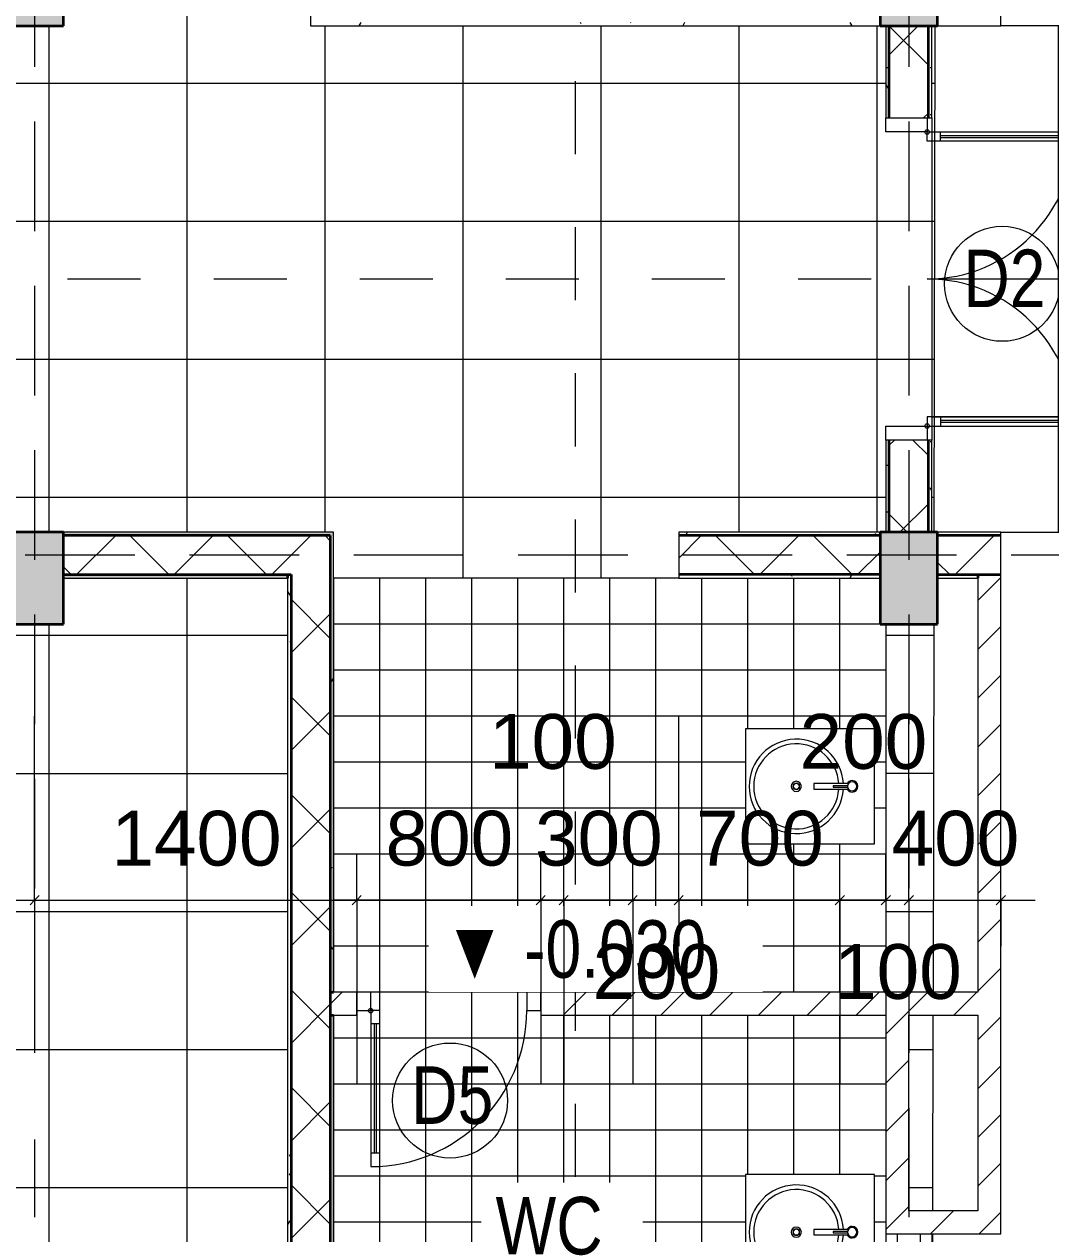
# Model space of a CAD drawing. Header units: millimetres. Extents: x -10792 to 44600, y -5903 to 19992.
# Drawn here: x 33305 to 37767, y 2450 to 7708 of the extents above; entities that cross this region are included whole.
import ezdxf

# ---------------------------------------------------------------- set-up
doc = ezdxf.new("R2010")
doc.units = ezdxf.units.MM
for name, pattern in [('Abgebrochen', [714.375, 476.25, -238.125]), ('Aligning Line', [635, 317.5, -317.5]), ('Hidden', [714.375, 476.25, -238.125])]:
    doc.linetypes.add(name, pattern=pattern)
for name, color, linetype, lineweight in [('A-ANNO-DIMS', 211, 'Continuous', 9), ('A-ANNO-DIMS-100', 211, 'Continuous', 9), ('A-DOOR', 31, 'Continuous', 18), ('A-DOOR-IDEN', 31, 'Continuous', 9), ('A-FLOR', 192, 'Continuous', 9), ('A-FLOR-PATT', 8, 'Continuous', 9), ('A-GLAZ', 151, 'Continuous', 18), ('A-WALL', 113, 'Continuous', 25), ('A-WALL-PATT', 111, 'Continuous', 18), ('G-ANNO-SYMB', 111, 'Abgebrochen', 9), ('G-ANNO-TEXT', 231, 'Continuous', 9), ('P-SANR-FIXT', 6, 'Continuous', 9), ('S-COLS', 52, 'Continuous', 25), ('S-GRID', 1, 'Continuous', 9)]:
    doc.layers.add(name, color=color, linetype=linetype, lineweight=lineweight)
doc.styles.add('Arial', font='arial.ttf', dxfattribs={"width": 0.8, "height": 250})
doc.styles.add('Arial_4', font='arial.ttf', dxfattribs={"width": 0.8, "height": 250})
doc.styles.add('Arial_5', font='arial.ttf', dxfattribs={"height": 238.125})
doc.dimstyles.new('SecretInternalLinAngDimStyle5p4736185', dxfattribs={"dimscale": 304.8, "dimtxt": 242.94927, "dimasz": 0.130208, "dimexe": 0.656168, "dimexo": 0.0625, "dimgap": 0.260417, "dimtad": 1, "dimdec": 0, "dimrnd": 100, "dimzin": 0, "dimdsep": 46, "dimtxsty": 'Arial_5', "dimblk1": 'OBLIQUE', "dimblk2": 'OBLIQUE', "dimsah": 1, "dimcen": 0.09, "dimdle": 0.492126, "dimazin": 0, "dimtfac": 1, "dimtdec": 4, "dimtix": 1, "dimtmove": 0, "dimatfit": 3, "dimfxl": 2.624672, "dimfxlon": 1, "dimtvp": 1, "dimtolj": 1, "dimtzin": 0, "dimarcsym": 2})
doc.dimstyles.new('SecretInternalLinAngDimStyle5p4736185_1', dxfattribs={"dimscale": 304.8, "dimtxt": 242.94927, "dimasz": 0.130208, "dimexe": 0.656168, "dimexo": 0.0625, "dimgap": 0.260417, "dimtad": 1, "dimdec": 0, "dimrnd": 100, "dimzin": 0, "dimdsep": 46, "dimtxsty": 'Arial_5', "dimblk1": 'OBLIQUE', "dimblk2": 'OBLIQUE', "dimsah": 1, "dimcen": 0.09, "dimdle": 0.492126, "dimazin": 0, "dimtfac": 1, "dimtdec": 4, "dimtix": 1, "dimtmove": 2, "dimatfit": 3, "dimfxl": 2.624672, "dimfxlon": 1, "dimtvp": 1, "dimtolj": 1, "dimtzin": 0, "dimarcsym": 2})
pattern_1 = [(0, (27793.29, 0), (406.4, 101.6), [33.528, -271.272, 33.528, -271.272, -1625.6]), (0, (27793.29, 0), (406.4, 101.6), [-609.6, 33.528, -576.072, 33.528, -271.272, -711.2]), (0, (27793.29, 0), (406.4, 101.6), [-1524, 33.528, -169.672, 33.528, -474.472]), (120, (27945.69, 50.8), (-291.18818, 301.15272), [33.528, -271.272, 33.528, -271.272, -1625.6]), (120, (27945.69, 50.8), (-291.18818, 301.15272), [-609.6, 33.528, -576.072, 33.528, -271.272, -711.2]), (120, (27945.69, 50.8), (-291.18818, 301.15272), [-1524, 33.528, -169.672, 33.528, -474.472]), (240, (27996.49, 254), (-115.21182, -402.75272), [33.528, -271.272, 33.528, -271.272, -1625.6]), (240, (27996.49, 254), (-115.21182, -402.75272), [-609.6, 33.528, -576.072, 33.528, -271.272, -711.2]), (240, (27996.49, 254), (-115.21182, -402.75272), [-1524, 33.528, -169.672, 33.528, -474.472])]
pattern_2 = [(45, (27793.3, 0), (-212.132, 212.132), []), (135, (27793.3, 0), (-212.132, -212.132), [])]
pattern_3 = [(45, (27793.29, 0), (-106.066, 106.066), [])]

# ---------------------------------------------------------------- blocks, each defined once
blk = doc.blocks.new('M_Concrete-Rectangular-Column - COT250X400-2391830-01_MẶT BẰNG TẦNG 1')
at = {"layer": 'S-COLS', "lineweight": 35}
blk.add_hatch(color=256, dxfattribs=at).paths.add_polyline_path([(125, -200), (125, 200), (-125, 200), (-125, -200)])
for p, q in [((125, 200), (-125, 200)), ((-125, 200), (-125, -200)), ((125, -200), (125, 200)), ((-125, -200), (125, -200))]:
    blk.add_line(p, q, dxfattribs=at)
blk = doc.blocks.new('CỬA 1 CÁNH EROWINDOW_có ô chết_ - D5_800x2200-2361511-01_MẶT BẰNG TẦNG 1')
at = {"layer": 'A-DOOR'}
for p, q in [((-339, 50), (-400, 50)), ((-400, 50), (-400, -30)), ((-339, -30), (-339, 50)), ((400, 50), (339, 50)), ((339, 50), (339, -30)), ((400, -30), (400, 50)), ((-400, -30), (-339, -30)), ((-299, -30), (-339, -30)), ((-339, -30), (-339, -708)), ((-299, -708), (-299, -30)), ((339, -30), (400, -30)), ((-299, -88), (-339, -88)), ((-324, -88), (-324, -650)), ((-314, -650), (-314, -88)), ((-299, -650), (-339, -650)), ((-299, -708), (-299, -650)), ((-339, -708), (-299, -708))]:
    blk.add_line(p, q, dxfattribs=at)
blk.add_circle((-339, -30), 10, dxfattribs=at)
blk.add_arc((-339, -30), 678, 270, 360, dxfattribs=at)
blk = doc.blocks.new('Window_K2_Stack - Window_K2_Stack-2377845-01_MẶT BẰNG TẦNG 1')
at = {"layer": 'A-GLAZ'}
for p, q in [((-450, -100), (-450, 100)), ((-450, 100), (450, 100)), ((450, -100), (450, 100)), ((-450, 50), (450, 50)), ((-328.75, -50), (-328.75, 50)), ((-328.75, 5), (328.75, 5)), ((328.75, -50), (328.75, 50)), ((-450, -50), (450, -50)), ((-328.75, -5), (328.75, -5)), ((-450, -100), (450, -100))]:
    blk.add_line(p, q, dxfattribs=at)
blk = doc.blocks.new('chau rua tay2 - chau rua tay2-V5-01_MẶT BẰNG TẦNG 1')
at = {"layer": 'P-SANR-FIXT'}
for p, q in [((274.8, 0), (-225.2, 0)), ((-225.2, 0), (-225.2, -560)), ((274.8, -560), (274.8, 0)), ((12.8, -112.3), (12.8, -263)), ((21.8, -116.1), (21.8, -179.3)), ((27.8, -179.3), (27.8, -116.1)), ((36.8, -263), (36.8, -112.3)), ((21.8, -179.3), (27.8, -179.3)), ((12.8, -263), (36.8, -263)), ((-225.2, -560), (274.8, -560))]:
    blk.add_line(p, q, dxfattribs=at)
blk.add_circle((24.8, -340), 13.7, dxfattribs=at)
for centre, radius, start, end in [((24.8, -97.3), 25, 360, 180), ((24.8, -97.3), 25, 180, 239.8364), ((24.8, -97.3), 20, 360, 180), ((24.8, -97.3), 20, 180, 360), ((24.8, -97.3), 25, 300.1636, 360), ((24.8, -340), 205, 93.5137, 86.7305), ((24.8, -340), 185, 93.8341, 86.2159), ((24.8, -340), 22, 360, 180), ((24.8, -340), 22, 180, 360), ((24.8, -340), 13.7, 0, 180), ((24.8, -340), 13.7, 180, 0)]:
    blk.add_arc(centre, radius, start, end, dxfattribs=at)
blk = doc.blocks.new('CỬA 2 CÁNH EROWINDOW_có ô chết_ - D2_1400x2200-2361183-01_MẶT BẰNG TẦNG 1')
at = {"layer": 'A-DOOR'}
for p, q in [((-639, 719), (-599, 719)), ((-639, 80), (-639, 719)), ((-599, 719), (-599, 661)), ((-599, 719), (-599, 80)), ((599, 719), (599, 661)), ((639, 719), (599, 719)), ((599, 719), (599, 80)), ((639, 80), (639, 719)), ((-599, 661), (-639, 661)), ((-624, 138), (-624, 661)), ((-614, 661), (-614, 138)), ((599, 661), (639, 661)), ((614, 138), (614, 661)), ((624, 661), (624, 138)), ((-599, 138), (-639, 138)), ((599, 138), (639, 138)), ((-700, -100), (-700, 80)), ((-700, 80), (-639, 80)), ((-639, 80), (-639, -100)), ((-599, 80), (-639, 80)), ((599, 80), (639, 80)), ((639, -100), (639, 80)), ((639, 80), (700, 80)), ((700, 80), (700, -100)), ((-639, -100), (-700, -100)), ((700, -100), (639, -100))]:
    blk.add_line(p, q, dxfattribs=at)
for centre in [(-639, 80), (639, 80)]:
    blk.add_circle(centre, 10, dxfattribs=at)
for centre, start, end in [((-639, 80), 0, 90), ((639, 80), 90, 180)]:
    blk.add_arc(centre, 639, start, end, dxfattribs=at)
blk = doc.blocks.new('KÝ HIEU CUA ĐI - KÝ HIEU CUA ĐI-1233-01_MẶT BẰNG TẦNG 1')
at = {"layer": 'A-DOOR-IDEN'}
blk.add_circle((0.059, -0.208), 2.5, dxfattribs=at)
blk = doc.blocks.new('DIMBLOCK158-01_MẶT BẰNG TẦNG 1')
at = {"layer": 'A-ANNO-DIMS-100', "transparency": 16777216}
for p, q in [((31050, 3900), (31050, 4700)), ((33350, 3900), (33350, 4700)), ((31050, 3900), (31030.2, 3880.2)), ((31050, 3900), (31069.8, 3919.8)), ((31050, 3900), (33350, 3900)), ((31050, 3900), (31050, 3700)), ((33350, 3900), (33330.2, 3880.2)), ((33350, 3900), (33369.8, 3919.8)), ((33350, 3900), (33350, 3700))]:
    blk.add_line(p, q, dxfattribs=at)
at = {"layer": 'A-ANNO-DIMS-100', "color": 0, "transparency": 16777216, "insert": (31833.7, 4288.5), "char_height": 238.12, "width": 879.103, "attachment_point": 1, "line_spacing_factor": 0.941778, "style": 'Arial_5'}
blk.add_mtext('2300', dxfattribs=at)
blk = doc.blocks.new('_Oblique')
at = {"color": 0, "linetype": 'ByBlock', "lineweight": -2}
blk.add_line((-0.5, -0.5), (0.5, 0.5), dxfattribs=at)
blk = doc.blocks.new('DIMBLOCK159-01_MẶT BẰNG TẦNG 1')
at = {"layer": 'A-ANNO-DIMS-100', "transparency": 16777216}
for p, q in [((33350, 3900), (33350, 4700)), ((34750, 3900), (34750, 4100)), ((33350, 3900), (33330.2, 3880.2)), ((33350, 3900), (33369.8, 3919.8)), ((33350, 3900), (34750, 3900)), ((33350, 3900), (33350, 3700)), ((34750, 3900), (34730.2, 3880.2)), ((34750, 3900), (34769.8, 3919.8)), ((34750, 3900), (34750, 3100))]:
    blk.add_line(p, q, dxfattribs=at)
at = {"layer": 'A-ANNO-DIMS-100', "color": 0, "transparency": 16777216, "insert": (33683.7, 4288.5), "char_height": 238.12, "width": 879.103, "attachment_point": 1, "line_spacing_factor": 0.941778, "style": 'Arial_5'}
blk.add_mtext('1400', dxfattribs=at)
blk = doc.blocks.new('DIMBLOCK160-01_MẶT BẰNG TẦNG 1')
at = {"layer": 'A-ANNO-DIMS-100', "transparency": 16777216}
for p, q in [((34750, 3900), (34750, 4100)), ((35550, 3900), (35550, 4100)), ((34750, 3900), (34730.2, 3880.2)), ((34750, 3900), (34769.8, 3919.8)), ((34750, 3900), (35550, 3900)), ((34750, 3900), (34750, 3100)), ((35550, 3900), (35530.2, 3880.2)), ((35550, 3900), (35569.8, 3919.8)), ((35550, 3900), (35550, 3100))]:
    blk.add_line(p, q, dxfattribs=at)
at = {"layer": 'A-ANNO-DIMS-100', "color": 0, "transparency": 16777216, "insert": (34875.3, 4288.5), "char_height": 238.12, "width": 659.327, "attachment_point": 1, "line_spacing_factor": 0.941778, "style": 'Arial_5'}
blk.add_mtext('800', dxfattribs=at)
blk = doc.blocks.new('DIMBLOCK161-01_MẶT BẰNG TẦNG 1')
at = {"layer": 'A-ANNO-DIMS-100', "transparency": 16777216}
for p, q in [((35550, 3900), (35550, 4100)), ((35650, 3900), (35650, 4100)), ((35550, 3900), (35530.2, 3880.2)), ((35550, 3900), (35569.8, 3919.8)), ((35550, 3900), (35650, 3900)), ((35550, 3900), (35550, 3100)), ((35650, 3900), (35630.2, 3880.2)), ((35650, 3900), (35669.8, 3919.8)), ((35650, 3900), (35650, 3100))]:
    blk.add_line(p, q, dxfattribs=at)
at = {"layer": 'A-ANNO-DIMS-100', "color": 0, "transparency": 16777216, "insert": (35325.3, 4709.1), "char_height": 238.12, "width": 659.327, "attachment_point": 1, "line_spacing_factor": 0.941778, "style": 'Arial_5'}
blk.add_mtext('100', dxfattribs=at)
blk = doc.blocks.new('DIMBLOCK162-01_MẶT BẰNG TẦNG 1')
at = {"layer": 'A-ANNO-DIMS-100', "transparency": 16777216}
for p, q in [((35650, 3900), (35650, 4100)), ((35950, 3900), (35950, 4100)), ((35650, 3900), (35630.2, 3880.2)), ((35650, 3900), (35669.8, 3919.8)), ((35650, 3900), (35950, 3900)), ((35650, 3900), (35650, 3100)), ((35950, 3900), (35930.2, 3880.2)), ((35950, 3900), (35969.8, 3919.8)), ((35950, 3900), (35950, 3100))]:
    blk.add_line(p, q, dxfattribs=at)
at = {"layer": 'A-ANNO-DIMS-100', "color": 0, "transparency": 16777216, "insert": (35525.3, 4288.5), "char_height": 238.12, "width": 659.327, "attachment_point": 1, "line_spacing_factor": 0.941778, "style": 'Arial_5'}
blk.add_mtext('300', dxfattribs=at)
blk = doc.blocks.new('DIMBLOCK163-01_MẶT BẰNG TẦNG 1')
at = {"layer": 'A-ANNO-DIMS-100', "transparency": 16777216}
for p, q in [((36150, 3900), (36150, 4700)), ((35950, 3900), (35950, 4100)), ((35950, 3900), (35930.2, 3880.2)), ((35950, 3900), (35969.8, 3919.8)), ((35950, 3900), (36150, 3900)), ((35950, 3900), (35950, 3100)), ((36150, 3900), (36130.2, 3880.2)), ((36150, 3900), (36169.8, 3919.8)), ((36150, 3900), (36150, 3700))]:
    blk.add_line(p, q, dxfattribs=at)
at = {"layer": 'A-ANNO-DIMS-100', "color": 0, "transparency": 16777216, "insert": (35775.3, 3709.1), "char_height": 238.12, "width": 659.327, "attachment_point": 1, "line_spacing_factor": 0.941778, "style": 'Arial_5'}
blk.add_mtext('200', dxfattribs=at)
blk = doc.blocks.new('DIMBLOCK164-01_MẶT BẰNG TẦNG 1')
at = {"layer": 'A-ANNO-DIMS-100', "transparency": 16777216}
for p, q in [((36150, 3900), (36150, 4700)), ((36850, 3900), (36850, 4100)), ((36150, 3900), (36130.2, 3880.2)), ((36150, 3900), (36169.8, 3919.8)), ((36150, 3900), (36850, 3900)), ((36150, 3900), (36150, 3700)), ((36850, 3900), (36830.2, 3880.2)), ((36850, 3900), (36869.8, 3919.8)), ((36850, 3900), (36850, 3100))]:
    blk.add_line(p, q, dxfattribs=at)
at = {"layer": 'A-ANNO-DIMS-100', "color": 0, "transparency": 16777216, "insert": (36225.3, 4288.5), "char_height": 238.12, "width": 659.327, "attachment_point": 1, "line_spacing_factor": 0.941778, "style": 'Arial_5'}
blk.add_mtext('700', dxfattribs=at)
blk = doc.blocks.new('DIMBLOCK165-01_MẶT BẰNG TẦNG 1')
at = {"layer": 'A-ANNO-DIMS-100', "transparency": 16777216}
for p, q in [((36850, 3900), (36850, 4100)), ((37050, 3900), (37050, 4100)), ((36850, 3900), (36830.2, 3880.2)), ((36850, 3900), (36869.8, 3919.8)), ((36850, 3900), (37050, 3900)), ((36850, 3900), (36850, 3100)), ((37050, 3900), (37030.2, 3880.2)), ((37050, 3900), (37069.8, 3919.8)), ((37050, 3900), (37050, 3100))]:
    blk.add_line(p, q, dxfattribs=at)
at = {"layer": 'A-ANNO-DIMS-100', "color": 0, "transparency": 16777216, "insert": (36675.3, 4709.1), "char_height": 238.12, "width": 659.327, "attachment_point": 1, "line_spacing_factor": 0.941778, "style": 'Arial_5'}
blk.add_mtext('200', dxfattribs=at)
blk = doc.blocks.new('DIMBLOCK166-01_MẶT BẰNG TẦNG 1')
at = {"layer": 'A-ANNO-DIMS-100', "transparency": 16777216}
for p, q in [((37150, 3900), (37150, 4700)), ((37050, 3900), (37050, 4100)), ((37050, 3900), (37030.2, 3880.2)), ((37050, 3900), (37069.8, 3919.8)), ((37050, 3900), (37150, 3900)), ((37050, 3900), (37050, 3100)), ((37150, 3900), (37130.2, 3880.2)), ((37150, 3900), (37169.8, 3919.8)), ((37150, 3900), (37150, 3700))]:
    blk.add_line(p, q, dxfattribs=at)
at = {"layer": 'A-ANNO-DIMS-100', "color": 0, "transparency": 16777216, "insert": (36825.3, 3709.1), "char_height": 238.12, "width": 659.327, "attachment_point": 1, "line_spacing_factor": 0.941778, "style": 'Arial_5'}
blk.add_mtext('100', dxfattribs=at)
blk = doc.blocks.new('DIMBLOCK167-01_MẶT BẰNG TẦNG 1')
at = {"layer": 'A-ANNO-DIMS-100', "transparency": 16777216}
for p, q in [((37150, 3900), (37150, 4700)), ((37550, 3900), (37550, 4700)), ((37150, 3900), (37130.2, 3880.2)), ((37150, 3900), (37169.8, 3919.8)), ((37150, 3900), (37700, 3900)), ((37150, 3900), (37150, 3700)), ((37550, 3900), (37530.2, 3880.2)), ((37550, 3900), (37569.8, 3919.8)), ((37550, 3900), (37550, 3700))]:
    blk.add_line(p, q, dxfattribs=at)
at = {"layer": 'A-ANNO-DIMS-100', "color": 0, "transparency": 16777216, "insert": (37075.3, 4288.5), "char_height": 238.12, "width": 659.327, "attachment_point": 1, "line_spacing_factor": 0.941778, "style": 'Arial_5'}
blk.add_mtext('400', dxfattribs=at)

msp = doc.modelspace()

# ---------------------------------------------------------------- hatches: boundary and pattern name
at = {"layer": 'A-FLOR-PATT'}
h = msp.add_hatch(dxfattribs=at)
h.set_pattern_fill('FP_8', color=256, style=0, pattern_type=2)
h.set_pattern_definition([(0.0043, (16612.5, 7449.6), (-0.045, 600), []), (90.004, (16612.5, 7449.6), (-600, -0.042), [])])
h.paths.add_polyline_path([(450, -100.9), (825, -100.8), (825, 49), (660, 49), (660, -100), (450, -100)])
h.paths.add_polyline_path([(925, -100.8), (1825, -100.8), (1825, 99), (2125, 99), (2125, -100.7), (3025, -100.7), (3025, 99), (3325, 99), (3325, -100.6), (4150, -100.6), (4150, 44), (4225, 44), (4225, 250), (4475, 250), (4475, 100), (7925, 100), (7925, 250), (7950, 250), (7950, 5100), (7925, 5100), (7925, 5300), (7350, 5300), (7350, 5500), (8750, 5500), (8750, 5300), (8175, 5300), (8175, 5100), (8150, 5100), (8150, 250), (8175, 250), (8175, 100), (11525, 100), (11525, 250), (11775, 250), (11775, 100), (15125, 100), (15125, 250), (15150, 250), (15150, 5100), (15125, 5100), (15125, 5300), (14550, 5300), (14550, 5500), (15550, 5500), (15550, 5300), (15375, 5300), (15375, 5100), (15350, 5100), (15350, 250), (15375, 250), (15375, 100), (22325, 100), (22325, 250), (22350, 250), (22350, 5100), (22325, 5100), (22325, 5300), (18975, 5300), (18975, 5100), (18725, 5100), (18725, 5300), (16550, 5300), (16550, 5500), (22650, 5500), (22650, 5300), (22575, 5300), (22575, 5100), (22550, 5100), (22550, 250), (22575, 250), (22575, 100), (25925, 100), (25925, 250), (26175, 250), (26175, 100), (29525, 100), (29525, 250), (29550, 250), (29550, 5100), (29525, 5100), (29525, 5300), (26175, 5300), (26175, 5100), (25925, 5100), (25925, 5300), (23650, 5300), (23650, 5500), (30050, 5500), (30050, 5300), (29775, 5300), (29775, 5100), (29750, 5100), (29750, 250), (29775, 250), (29775, 100), (32150, 100), (32150, 94), (33225, 94), (33225, 250), (33475, 250), (33475, 94), (33550, 94), (33550, -98.4), (34450, -98.3), (34450, 5300), (33475, 5300), (33475, 5100), (33225, 5100), (33225, 5300), (31050, 5300), (31050, 5500), (34650, 5500), (34650, 5300.9), (36150, 5300.9), (36150, 5500), (37050, 5500), (37050, 5900), (37250, 5900), (37250, 5500), (37260.4, 5500), (37264.5, 7700), (37250, 7700), (37250, 7300), (37050, 7300), (37050, 7700), (34550, 7700), (34550, 8500), (34650, 8500), (34650, 9300), (34550, 9300), (34550, 9400), (34350, 9400), (34350, 9500), (37267.9, 9500), (37269.7, 10470), (37250, 10470), (37250, 10570), (37269.9, 10570), (37271.9, 11650), (37050, 11650), (37050, 9501.7), (33450, 9501.7), (33450.5, 9500), (33550, 9500), (33550, 9400), (33450, 9400), (33450, 8100), (33475, 8100), (33475, 7700), (33150, 7700), (33150, 7675), (31950, 7675), (31950, 7700), (29412, 7700), (29412, 7900), (29525, 7900.9), (29525, 8100), (29550, 8100), (29550, 12950), (29525, 12950), (29525, 13100), (26850, 13100), (26850, 7900), (28412, 7900), (28412, 7700), (25337, 7700), (25337, 7900), (25925, 7900), (25925, 8100), (26175, 8100), (26175, 7900), (26650, 7900), (26650, 13100), (26175, 13100), (26175, 12950), (25925, 12950), (25925, 13100), (24150, 13100), (24150, 7900), (24337, 7900), (24337, 7700), (23862, 7700), (23862, 7900), (23950, 7900), (23950, 13100), (23825, 13100), (23825, 13090), (23800, 13085), (23000, 13085), (23000, 12000), (21500, 12000), (21500, 7900), (22325, 7900), (22325, 8100), (22575, 8100), (22575, 7900), (22862, 7900), (22862, 7700), (21250, 7700), (21250, 7900), (21400, 7900), (21400, 12000), (19900, 12000), (19900, 13100), (19863, 13100), (19863, 13090), (19838, 13085), (19038, 13085), (19013, 13090), (19013, 13100), (18975, 13100), (18975, 12950), (18950, 12950), (18950, 8100), (18975, 8100), (18975, 7900), (20250, 7900), (20250, 7700), (16487, 7700), (16487, 7900), (18725, 7900), (18725, 8100), (18750, 8100), (18750, 12950), (18725, 12950), (18725, 13100), (15375, 13100), (15375, 12950), (15350, 12950), (15350, 8100), (15375, 8100), (15375, 7900), (15487, 7900), (15487, 7700), (9387, 7700), (9387, 7900), (11525, 7900), (11525, 8100), (11775, 8100), (11775, 7900), (15125, 7900), (15125, 8100), (15150, 8100), (15150, 12950), (15125, 12950), (15125, 13100), (11775, 13100), (11775, 12950), (11525, 12950), (11525, 13100), (8175, 13100), (8175, 12950), (8150, 12950), (8150, 8100), (8175, 8100), (8175, 7900), (8387, 7900), (8387, 7700), (5750, 7700), (5750, 7675), (4550, 7675), (4550, 7700), (4225, 7700), (4225, 8100), (4250, 8100), (4250, 12950), (4225, 12950), (4225, 13299.2), (3325, 13299.6), (3325, 13101), (3025, 13101), (3025, 13299.8), (2125, 13300.1), (2125, 13101), (1825, 13101), (1825, 13300.3), (925, 13300.7), (925, 13101), (675, 13101), (675, 12850), (450, 12850), (450, 11950), (650, 11950), (650, 11650), (450, 11650), (450, 10750), (650, 10750), (650, 10302), (663, 10302), (663, 10300), (700, 10300), (700, 7550), (500, 7550), (500, 7700), (425, 7700), (425, 8100), (500, 8100), (500, 10300), (450, 10300), (450, 8800), (-4025.9, 8800), (-4050, 4400), (450, 4400), (450, 2900), (500, 2900), (500, 5100), (425, 5100), (425, 5500), (500, 5500), (500, 5650), (700, 5650), (700, 5500), (1750, 5500), (1749.2, 5300), (700, 5300), (700, 2800), (650, 2800), (650, 2450), (450, 2450), (450, 1550), (650, 1550), (650, 1250), (450, 1250), (450, 350), (675, 350), (675, 149), (925, 149), (925, -98)])
h.paths.add_polyline_path([(1925, -100.8), (2025, -100.7), (2025, -1), (1925, -1), (1925, -92.1)])
h.paths.add_polyline_path([(3125, -100.7), (3225, -100.7), (3225, -1), (3125, -1), (3125, -85)])
h.paths.add_polyline_path([(32250, -98.5), (33225, -98.4), (33225, -6), (32250, -6), (32250, -85)])
h.paths.add_polyline_path([(34550, -98.3), (34650, -98.3), (34650, -1), (34550, -1)])
h.paths.add_polyline_path([(34750, -98.3), (35650, -98.2), (35650, 99), (35950, 99), (35950, -98.2), (36850, -98.2), (36850, 100), (37040, 100), (37040, 101.7), (34650, 101.7), (34650, 99), (34750, 99), (34750, -1)])
h.paths.add_polyline_path([(35750, -98.2), (35850, -98.2), (35850, -1), (35750, -1)])
h.paths.add_polyline_path([(36950, -98.2), (37040, -98.1), (37040, 0), (36950, 0), (36950, -75.1)])
h.paths.add_polyline_path([(574, 150), (574, 250), (450, 250), (450, 150)])
h.paths.add_polyline_path([(37240.8, 150), (37250.5, 150), (37250.6, 250), (37050, 250), (37050, 150)])
h.paths.add_polyline_path([(37250.8, 350), (37252.5, 1250), (37050, 1250), (37050, 350), (37233.4, 350)])
h.paths.add_polyline_path([(37196.4, 1350), (37252.7, 1350), (37252.9, 1450), (37150, 1450), (37150, 1350)])
h.paths.add_polyline_path([(450, 1350), (550, 1350), (550, 1450), (450, 1450)])
h.paths.add_polyline_path([(37150, 1550), (37253.1, 1550), (37254.7, 2450), (37050, 2450), (37050, 1550)])
h.paths.add_polyline_path([(37254.9, 2550), (37256.5, 3400), (37150, 3400), (37150, 2550), (37151.9, 2550)])
h.paths.add_polyline_path([(500, 2550), (550, 2550), (550, 2800), (450, 2800), (450, 2550)])
h.paths.add_polyline_path([(37116.7, 3500), (37256.7, 3500), (37259.7, 5100), (37050, 5100), (37050, 3500)])
h.paths.add_polyline_path([(4225, 5100), (4225, 5300), (3150, 5300), (3150, 5500), (5950, 5500), (5950, 5300), (4475, 5300), (4475, 5100)])
h.paths.add_polyline_path([(11525, 5100), (11525, 5300), (10150, 5300), (10150, 5500), (13150, 5500), (13150, 5300), (11775, 5300), (11775, 5100)])
h.paths.add_polyline_path([(31950, 7900), (31950, 7925), (33150, 7925), (33150, 7900), (33225, 7900.9), (33225, 8100), (33250, 8100), (33250, 12950), (33225, 12950), (33225, 13300), (33250, 13300), (33250, 14800), (29750, 14800), (29750, 13300), (29775, 13300), (29775, 12950), (29750, 12950), (29750, 12489.3), (29781.1, 12496.6), (30299.2, 12738.2), (30346.5, 12932.7), (30478.5, 12649.5), (30525.8, 12843.9), (31075, 13100), (31075, 10187.2), (31096.3, 10183.8), (31110.8, 10177.6), (31122, 10170), (31132.7, 10159), (31142, 10144.4), (31146.9, 10130.6), (31149.3, 10112.5), (31147.3, 10095.1), (31140.7, 10079.2), (31130.3, 10063.2), (31119.6, 10053.6), (31105, 10044.2), (31085.7, 10039), (31074.6, 10037.7), (31052.9, 10041.2), (31038.4, 10047.4), (31027.2, 10055), (31016.5, 10066), (31007.2, 10080.6), (31002.3, 10094.4), (31001.3, 10100), (29823.7, 10100), (29821.3, 10089.4), (29815.2, 10075.1), (29805.5, 10062.3), (29794.5, 10052), (29777.5, 10043.1), (29765, 10039.3), (29750, 10037.7), (29750, 8100), (29775, 8100), (29775, 7900), (30344.5, 7900)])
h.paths.add_polyline_path([(7468.2, 7900), (7925, 7900), (7925, 8100), (7950, 8100), (7950, 12950), (7925, 12950), (7925, 13300), (7950, 13300), (7950, 14800), (4450, 14800), (4451, 13300), (4475, 13299.2), (4475, 12950), (4450, 12950), (4450, 12489.3), (4481.1, 12496.6), (4999.2, 12738.2), (5046.5, 12932.7), (5178.5, 12649.5), (5225.8, 12843.9), (5775, 13100), (5775, 10187.2), (5796.3, 10183.8), (5810.8, 10177.6), (5822, 10170), (5832.7, 10159), (5842, 10144.4), (5846.9, 10130.6), (5849.3, 10112.5), (5847.3, 10095.1), (5840.7, 10079.2), (5830.3, 10063.2), (5819.6, 10053.6), (5805, 10044.2), (5785.7, 10039), (5774.6, 10037.7), (5752.9, 10041.2), (5738.4, 10047.4), (5727.2, 10055), (5716.5, 10066), (5707.2, 10080.6), (5702.3, 10094.4), (5701.3, 10100), (4523.7, 10100), (4521.3, 10089.4), (4515.2, 10075.1), (4505.5, 10062.3), (4494.5, 10052), (4477.5, 10043.1), (4465, 10039.3), (4450, 10037.7), (4450, 8100), (4475, 8100), (4475, 7900), (4550, 7900), (4550, 7925), (5750, 7925), (5750, 7900)])
h.paths.add_polyline_path([(36063.6, 7900), (37025, 7900), (37025, 7902.6), (35000, 7902.6), (35000, 7900), (35587, 7900)])
h.paths.add_polyline_path([(34650, 7900), (34900, 7900), (34900, 8351.7), (34650, 8351.7)])
h.paths.add_polyline_path([(37058.2, 8100), (37265.3, 8100), (37267.7, 9400), (37050, 9400), (37050, 8100)])
h.paths.add_polyline_path([(450, 10400), (550, 10400), (550, 10650), (450, 10650)])
h.paths.add_polyline_path([(37150, 11750), (37272.1, 11750), (37272.3, 11850), (37150, 11850)])
h.paths.add_polyline_path([(550, 11750), (550, 11850), (450, 11850), (450, 11750)])
h.paths.add_polyline_path([(37272.5, 11950), (37274.2, 12850), (37050, 12850), (37050, 11950), (37260, 11950)])
h.paths.add_polyline_path([(37274.3, 12950), (37274.6, 13103), (37260, 13103), (37260, 13050), (37050, 13050), (37050, 12950), (37265.1, 12950)])
h.paths.add_polyline_path([(575, 12950), (575, 13050), (450, 13050), (450, 12950)])
h.paths.add_polyline_path([(33475, 13100.9), (35250, 13100.9), (35250, 13102.6), (35270, 13102.6), (35270, 13100.9), (37040, 13101.4), (37040, 13103), (33475, 13103)])
h.paths.add_polyline_path([(825, 13201), (825, 13300.7), (660, 13300), (660, 13201), (675, 13201)])
h.paths.add_polyline_path([(3125, 13201), (3225, 13201), (3225, 13299.7), (3125, 13299.7)])
h.paths.add_polyline_path([(1925, 13201), (2025, 13201), (2025, 13300.2), (1925, 13300.2)])
h.paths.add_polyline_path([(29391.3, 13300), (29550, 13300.9), (29550, 13300.9), (29350, 13300)])
h.paths.add_polyline_path([(8175, 13300), (8350, 13300), (8350, 13301.7), (8150, 13301.7), (8150, 13300), (8167, 13300)])
h.paths.add_polyline_path([(19898.5, 13300), (19898.6, 13300), (19898.2, 13300)])
h.paths.add_polyline_path([(19913, 13300), (22575, 13301.2), (19913, 13301.3)])
h.paths.add_polyline_path([(18977.5, 13300), (18977.8, 13300), (18977.4, 13300)])
h.paths.add_polyline_path([(9058, 13300), (18963, 13300), (18963, 13301.3), (8450, 13301.7), (8450, 13300)])
h.paths.add_polyline_path([(4250, 13300.1), (4250, 15000), (4250, 15000), (4250, 13300.1)])
h = msp.add_hatch(dxfattribs=at)
h.set_pattern_fill('FP_9', color=256, style=0, pattern_type=2)
h.set_pattern_definition([(90, (37800, 6600), (-600, 4e-14), []), (180, (37800, 6600), (-7e-14, -600), [])])
h.paths.add_polyline_path([(37969.9, 5500), (38350, 5500), (38350, 7700), (37250, 7700), (37250, 5500), (37550, 5500)])
h = msp.add_hatch(dxfattribs=at)
h.set_pattern_fill('FP_7', color=256, style=0, pattern_type=2)
h.set_pattern_definition([(270, (35850, 2701.3), (200, 1e-14), []), (0, (35850, 2701.3), (0, 200), [])])
h.paths.add_polyline_path([(34650, 101.7), (37040, 101.7), (37040, 150), (37050, 150), (37050, 250), (37025, 250), (37025, 350), (37050, 350), (37050, 3400), (35550, 3400), (35550, 3500), (37050, 3500), (37050, 5100), (37025, 5100), (37025, 5300), (34650, 5300), (34650, 3500), (34750, 3500), (34750, 3400), (34650, 3400), (34650, 500)])
h.paths.add_polyline_path([(37000.9, 2207.2), (36440.9, 2207.2), (36440.9, 2707.2), (37000.9, 2707.2), (37000.9, 2237.2)])
h.paths.add_polyline_path([(36540.1, 4144.7), (36440.9, 4144.7), (36440.9, 4644.7), (37000.9, 4644.7), (37000.9, 4144.7), (36778.4, 4144.7)])
at = {"layer": 'A-WALL-PATT', "lineweight": 9}
h = msp.add_hatch(dxfattribs=at)
h.set_pattern_fill('FP_1', color=256, style=0, pattern_type=2)
h.set_pattern_definition(pattern_1)
h.paths.add_polyline_path([(37450, 7700), (37550, 7700), (37550, 7715), (37275, 7715), (37275, 7700)])
h.paths.add_polyline_path([(34550, 7700), (37025, 7700.2), (37025, 7715), (34550, 7715)])
h = msp.add_hatch(dxfattribs=at)
h.set_pattern_fill('FP_1', color=256, style=0, pattern_type=2)
h.set_pattern_definition(pattern_1)
h.paths.add_polyline_path([(37050, 5500), (37065, 5500), (37065, 5900), (37050, 5900), (37050, 5750.2)])
h.paths.add_polyline_path([(37065, 7300), (37065, 7700), (37050, 7700), (37050, 7300)])
h = msp.add_hatch(dxfattribs=at)
h.set_pattern_fill('FP_2', color=256, style=0, pattern_type=2)
h.set_pattern_definition(pattern_2)
h.paths.add_polyline_path([(37235, 5500), (37235, 5900), (37065, 5900), (37065, 5500)])
h.paths.add_polyline_path([(37065, 7300), (37235, 7300), (37235, 7700), (37065, 7700), (37065, 7500.2)])
h = msp.add_hatch(dxfattribs=at)
h.set_pattern_fill('FP_1', color=256, style=0, pattern_type=2)
h.set_pattern_definition(pattern_1)
h.paths.add_polyline_path([(37235, 5500), (37250, 5500), (37250, 5900), (37235, 5900), (37235, 5750.2)])
h.paths.add_polyline_path([(37235, 7300), (37250, 7300), (37250, 7700), (37235, 7700), (37235, 7500.2)])
h = msp.add_hatch(dxfattribs=at)
h.set_pattern_fill('FP_1', color=256, style=0, pattern_type=2)
h.set_pattern_definition(pattern_1)
h.paths.add_polyline_path([(22575, 5485), (22650, 5485), (22650, 5500), (22575, 5500), (22575, 5485.2)])
h.paths.add_polyline_path([(34650, 5485), (34650, 5500), (33475, 5500), (33475, 5485), (34635, 5485)])
h.paths.add_polyline_path([(5950, 5485), (5950, 5500), (4475, 5500), (4475, 5485)])
h.paths.add_polyline_path([(15550, 5485), (15550, 5500), (15375, 5500), (15375, 5485)])
h.paths.add_polyline_path([(1750, 5485), (1749.2, 5500), (685, 5500), (685, 5485), (1749.2, 5485)])
h.paths.add_polyline_path([(30050, 5485), (30050, 5500), (29775, 5499.4), (29775, 5485)])
h.paths.add_polyline_path([(13150, 5485), (13150, 5500), (11775, 5500), (11775, 5485)])
h.paths.add_polyline_path([(8750, 5485), (8750, 5500), (8175, 5500), (8175, 5485)])
h.paths.add_polyline_path([(22325, 5485), (22325, 5500), (18975, 5500), (18975, 5485)])
h.paths.add_polyline_path([(29525, 5485), (29525, 5500), (26175, 5500), (26175, 5485)])
h.paths.add_polyline_path([(33225, 5485), (33225, 5500), (31050, 5500), (31050, 5485), (32250.8, 5485)])
h.paths.add_polyline_path([(15125, 5485), (15125, 5500), (14550, 5500), (14550, 5485)])
h.paths.add_polyline_path([(7925, 5485), (7925, 5500), (7350, 5500), (7350, 5485)])
h.paths.add_polyline_path([(11525, 5485), (11525, 5500), (10150, 5500), (10150, 5485)])
h.paths.add_polyline_path([(18725, 5485), (18725, 5500), (16550, 5500), (16550, 5485), (17000, 5485)])
h.paths.add_polyline_path([(4225, 5485), (4225, 5500), (3150, 5500), (3150, 5485)])
h.paths.add_polyline_path([(25925, 5485), (25925, 5500), (23650, 5500), (23650, 5485), (24625.4, 5485)])
h = msp.add_hatch(dxfattribs=at)
h.set_pattern_fill('FP_2', color=256, style=0, pattern_type=2)
h.set_pattern_definition(pattern_2)
h.paths.add_polyline_path([(700, 5315), (1750, 5315), (1749.2, 5485), (685, 5485), (685, 5315)])
h.paths.add_polyline_path([(34635, 5315), (34635, 5485), (33475, 5485), (33475, 5315), (34465, 5315)])
h.paths.add_polyline_path([(33225, 5315), (33225, 5485), (31050, 5485), (31050, 5315), (32250.8, 5315)])
h.paths.add_polyline_path([(8750, 5315), (8750, 5485), (8175, 5485), (8175, 5315)])
h.paths.add_polyline_path([(7350, 5315), (7925, 5315), (7925, 5485), (7350, 5485), (7350, 5400)])
h.paths.add_polyline_path([(4475, 5315), (5950, 5315), (5950, 5485), (4475, 5485), (4475, 5359.8)])
h.paths.add_polyline_path([(29775, 5315), (30050, 5315), (30050, 5485), (29775, 5485), (29775, 5325.8)])
h.paths.add_polyline_path([(16550, 5315), (18725, 5315), (18725, 5485), (16550, 5485), (16550, 5400)])
h.paths.add_polyline_path([(11775, 5315), (13150, 5315), (13150, 5485), (11775, 5485), (11775, 5354)])
h.paths.add_polyline_path([(10150, 5315), (11525, 5315), (11525, 5485), (10150, 5485), (10150, 5400)])
h.paths.add_polyline_path([(14550, 5315), (15125, 5315), (15125, 5485), (14550, 5485), (14550, 5400)])
h.paths.add_polyline_path([(15550, 5315), (15550, 5485), (15375, 5485), (15375, 5315)])
h.paths.add_polyline_path([(25925, 5315), (25925, 5485), (23650, 5485), (23650, 5315), (24625.4, 5315)])
h.paths.add_polyline_path([(29525, 5315), (29525, 5485), (26175, 5485), (26175, 5315)])
h.paths.add_polyline_path([(3150, 5315), (4225, 5315), (4225, 5485), (3150, 5485), (3150, 5400)])
h.paths.add_polyline_path([(18975, 5315), (22325, 5315.7), (22325, 5485), (18975, 5485), (18975, 5364.5)])
h.paths.add_polyline_path([(22650, 5315), (22650, 5485), (22575, 5485), (22575, 5315)])
h = msp.add_hatch(dxfattribs=at)
h.set_pattern_fill('FP_1', color=256, style=0, pattern_type=2)
h.set_pattern_definition(pattern_1)
h.paths.add_polyline_path([(34635, 99), (34650, 99), (34650, 3400), (34635, 3400), (34635, 500)])
h.paths.add_polyline_path([(34650, 3500), (34650, 5485), (34635, 5485), (34635, 3500)])
h = msp.add_hatch(dxfattribs=at)
h.set_pattern_fill('FP_1', color=256, style=0, pattern_type=2)
h.set_pattern_definition(pattern_1)
h.paths.add_polyline_path([(37025, 5485), (37025, 5500), (36150, 5500), (36150, 5485), (37016.7, 5485)])
h.paths.add_polyline_path([(37275, 5485), (37550, 5485), (37550, 5500), (37275, 5500), (37275, 5498.8)])
h = msp.add_hatch(dxfattribs=at)
h.set_pattern_fill('FP_2', color=256, style=0, pattern_type=2)
h.set_pattern_definition(pattern_2)
h.paths.add_polyline_path([(36150, 5315), (37025, 5315), (37025, 5485), (36150, 5485)])
h.paths.add_polyline_path([(37550, 5315), (37550, 5485), (37275, 5485), (37275, 5315), (37450, 5315)])
h = msp.add_hatch(dxfattribs=at)
h.set_pattern_fill('FP_1', color=256, style=0, pattern_type=2)
h.set_pattern_definition(pattern_1)
h.paths.add_polyline_path([(15375, 5300), (15550, 5300), (15550, 5315), (15375, 5315), (15375, 5301.9)])
h.paths.add_polyline_path([(5950, 5300), (5950, 5315), (4475, 5315), (4475, 5300)])
h.paths.add_polyline_path([(3150, 5300), (4225, 5300), (4225, 5315), (3150, 5315)])
h.paths.add_polyline_path([(1749.2, 5300), (1750, 5300), (1749.2, 5315), (700, 5315), (700, 5300)])
h.paths.add_polyline_path([(33225, 5300), (33225, 5315), (31050, 5315), (31050, 5300), (32250.8, 5300)])
h.paths.add_polyline_path([(34450, 5300), (34450, 5315), (33475, 5315), (33475, 5300)])
h.paths.add_polyline_path([(30050, 5300), (30050, 5315), (29775, 5315), (29775, 5300)])
h.paths.add_polyline_path([(7350, 5300), (7925, 5300.6), (7925, 5315), (7350, 5315)])
h.paths.add_polyline_path([(8175, 5300), (8750, 5300), (8750, 5315), (8175, 5315), (8175, 5300.6)])
h.paths.add_polyline_path([(16550, 5300), (18725, 5300), (18725, 5315), (16550, 5315)])
h.paths.add_polyline_path([(25925, 5300), (25925, 5315), (23650, 5315), (23650, 5300), (24625.4, 5300)])
h.paths.add_polyline_path([(11775, 5300), (13150, 5300), (13150, 5315), (11775, 5315), (11775, 5306.9)])
h.paths.add_polyline_path([(29525, 5300), (29525, 5315), (26175, 5315), (26175, 5300)])
h.paths.add_polyline_path([(10150, 5300), (11525, 5300), (11525, 5315), (10150, 5315)])
h.paths.add_polyline_path([(14550, 5300), (15125, 5300.6), (15125, 5315), (14550, 5315)])
h.paths.add_polyline_path([(22650, 5300), (22650, 5315), (22575, 5315), (22575, 5300)])
h.paths.add_polyline_path([(18975, 5300), (22325, 5300.1), (22325, 5315), (18975, 5315), (18975, 5308.7)])
h = msp.add_hatch(dxfattribs=at)
h.set_pattern_fill('FP_1', color=256, style=0, pattern_type=2)
h.set_pattern_definition(pattern_1)
h.paths.add_polyline_path([(34465, 99), (34465, 5315), (34450, 5315), (34450, 99)])
h = msp.add_hatch(dxfattribs=at)
h.set_pattern_fill('FP_2', color=256, style=0, pattern_type=2)
h.set_pattern_definition(pattern_2)
h.paths.add_polyline_path([(34635, -1), (34635, 5315), (34465, 5315), (34465, -1), (34550, -1)])
h = msp.add_hatch(dxfattribs=at)
h.set_pattern_fill('FP_1', color=256, style=0, pattern_type=2)
h.set_pattern_definition(pattern_1)
h.paths.add_polyline_path([(37025, 5300), (37025, 5315), (36150, 5315), (36150, 5300), (37016.7, 5300)])
h.paths.add_polyline_path([(37275, 5300), (37450, 5300), (37450, 5315), (37275, 5315)])
h = msp.add_hatch(dxfattribs=at)
h.set_pattern_fill('FP_3', color=256, style=0, pattern_type=2)
h.set_pattern_definition(pattern_3)
h.paths.add_polyline_path([(37550, 2450), (37550, 5315), (37450, 5315), (37450, 2450)])
h = msp.add_hatch(dxfattribs=at)
h.set_pattern_fill('FP_3', color=256, style=0, pattern_type=2)
h.set_pattern_definition(pattern_3)
h.paths.add_polyline_path([(37450, 3400), (37450, 3500), (35550, 3500), (35550, 3400), (37150, 3400)])
h.paths.add_polyline_path([(34750, 3400), (34750, 3500), (34635, 3500), (34635, 3400), (34650, 3400)])
h = msp.add_hatch(dxfattribs=at)
h.set_pattern_fill('FP_3', color=256, style=0, pattern_type=2)
h.set_pattern_definition(pattern_3)
h.paths.add_polyline_path([(37050, 2550), (37150, 2550), (37150, 3400), (37050, 3400)])
h = msp.add_hatch(dxfattribs=at)
h.set_pattern_fill('FP_3', color=256, style=0, pattern_type=2)
h.set_pattern_definition(pattern_3)
h.paths.add_polyline_path([(37050, 2450), (37450, 2450), (37450, 2550), (37050, 2550)])

# ---------------------------------------------------------------- linework, layer by layer
at = {"layer": 'A-FLOR'}
for p, q in [((37260.4, 5500), (37264.5, 7700)), ((39550, 7700), (37550, 7700)), ((37250, 7300), (37250, 5900)), ((37550, 5500), (39550, 5500)), ((34650, 5300.9), (36150, 5300.9)), ((37050, 5100), (37050, 3500)), ((37256.7, 3500), (37259.7, 5100)), ((37254.9, 2550), (37256.5, 3400)), ((37253.1, 1550), (37254.7, 2450))]:
    msp.add_line(p, q, dxfattribs=at)
at = {"layer": 'A-WALL', "lineweight": 18}
for p, q in [((37550, 7700), (37550, 10570)), ((34550, 8500), (34550, 7700)), ((34550, 7700), (37025, 7700)), ((37050, 7700), (37050, 7300)), ((37250, 7300), (37250, 7700)), ((37275, 7700), (37550, 7700)), ((37050, 7300), (37250, 7300)), ((37050, 5900), (37050, 5500)), ((37250, 5900), (37050, 5900)), ((37250, 5500), (37250, 5900)), ((34650, 5500), (33475, 5500)), ((34650, 3500), (34650, 5500)), ((37025, 5500), (36150, 5500)), ((36150, 5500), (36150, 5300)), ((37550, 5500), (37275, 5500)), ((37550, 2450), (37550, 5500)), ((33475, 5300), (34450, 5300)), ((34450, 5300), (34450, -301)), ((36150, 5300), (37025, 5300)), ((37275, 5300), (37450, 5300)), ((37450, 5300), (37450, 3500)), ((34750, 3500), (34650, 3500)), ((34750, 3400), (34750, 3500)), ((37450, 3500), (35550, 3500)), ((35550, 3500), (35550, 3400)), ((34650, 99), (34650, 3400)), ((34650, 3400), (34750, 3400)), ((35550, 3400), (37050, 3400)), ((37050, 3400), (37050, 2450)), ((37150, 3400), (37450, 3400)), ((37150, 2550), (37150, 3400)), ((37450, 3400), (37450, 2550)), ((37450, 2550), (37150, 2550)), ((37050, 2450), (37550, 2450))]:
    msp.add_line(p, q, dxfattribs=at)
at = {"layer": 'A-WALL', "lineweight": 35}
for p, q in [((37065, 7300), (37065, 7700)), ((37235, 7300), (37235, 7700)), ((37065, 5500), (37065, 5900)), ((37235, 5500), (37235, 5900)), ((34635, 5485), (33475, 5485)), ((34635, 5485), (34635, -1)), ((37025, 5485), (36150, 5485)), ((37550, 5485), (37275, 5485)), ((33475, 5315), (34465, 5315)), ((34450, 5315), (34450, 5300)), ((34465, 5315), (34465, -1)), ((37025, 5315), (36150, 5315)), ((37275, 5315), (37550, 5315)), ((37450, 5315), (37450, 5300)), ((34635, 3500), (34650, 3500)), ((34635, 3400), (34650, 3400))]:
    msp.add_line(p, q, dxfattribs=at)
at = {"layer": 'G-ANNO-SYMB', "linetype": 'Aligning Line'}
for p, q in [((35700, 16350.1), (35700, -4539.5)), ((-7146.6, 6600), (41465.8, 6600))]:
    msp.add_line(p, q, dxfattribs=at)
at = {"layer": 'S-GRID', "linetype": 'Hidden'}
for p, q in [((33350, 18000), (33350, -3000)), ((37150, 18000), (37150, -3000)), ((39500, 5400), (-3000, 5400))]:
    msp.add_line(p, q, dxfattribs=at)

# ---------------------------------------------------------------- block references
at = {"layer": 'A-DOOR', "rotation": 269.9999999999999}
msp.add_blockref('CỬA 2 CÁNH EROWINDOW_có ô chết_ - D2_1400x2200-2361183-01_MẶT BẰNG TẦNG 1', (37150, 6600), dxfattribs=at)
at = {"layer": 'A-DOOR'}
msp.add_blockref('CỬA 1 CÁNH EROWINDOW_có ô chết_ - D5_800x2200-2361511-01_MẶT BẰNG TẦNG 1', (35150, 3450), dxfattribs=at)
at = {"layer": 'A-DOOR-IDEN', "xscale": 99.99999999999991, "yscale": 99.99999999999991, "zscale": 99.99999999999991}
for p in [(37550, 6600), (35150, 3050)]:
    msp.add_blockref('KÝ HIEU CUA ĐI - KÝ HIEU CUA ĐI-1233-01_MẶT BẰNG TẦNG 1', p, dxfattribs=at)
at = {"layer": 'A-GLAZ', "rotation": 270}
msp.add_blockref('Window_K2_Stack - Window_K2_Stack-2377845-01_MẶT BẰNG TẦNG 1', (37150, 2000), dxfattribs=at)
at = {"layer": 'P-SANR-FIXT', "rotation": 270.0000011238745}
for p in [(37000.9, 4419.6), (37000.9, 2482.1)]:
    msp.add_blockref('chau rua tay2 - chau rua tay2-V5-01_MẶT BẰNG TẦNG 1', p, dxfattribs=at)
at = {"layer": 'S-COLS', "lineweight": 35}
for p in [(33350, 7900), (37150, 7900), (33350, 5300), (37150, 5300)]:
    msp.add_blockref('M_Concrete-Rectangular-Column - COT250X400-2391830-01_MẶT BẰNG TẦNG 1', p, dxfattribs=at)

# ---------------------------------------------------------------- texts
at = {"layer": 'A-DOOR-IDEN', "char_height": 250, "width": 429.704, "attachment_point": 1, "style": 'Arial'}
for s, insert in [('D2', (37386.9, 6727.9)), ('D5', (34986.9, 3177.9))]:
    msp.add_mtext(s, dxfattribs=dict(at, insert=insert))

# ---------------------------------------------------------------- dimensions: what is measured, and where the dimension line sits
at = {"layer": 'A-ANNO-DIMS'}
for base, p1, p2, override, picture, middle in [((33350, 3900), (31050, 4700), (33350, 4700), {"dimpost": '<>', "dimfxl": 2300}, 'DIMBLOCK158-01_MẶT BẰNG TẦNG 1', (32200, 4101)), ((37550, 3900), (37150, 4700), (37550, 4700), {"dimpost": '<>', "dimfxl": 400}, 'DIMBLOCK167-01_MẶT BẰNG TẦNG 1', (37350, 4101))]:
    dim = msp.add_linear_dim(base=base, p1=p1, p2=p2, dimstyle='SecretInternalLinAngDimStyle5p4736185', override=override, dxfattribs=at)
    dim.commit()
    dim.dimension.update_dxf_attribs({"geometry": picture, "text_midpoint": middle})
for base, p1, p2, override, picture, middle in [((37050, 3900), (36850, 3100), (37050, 3100), {"dimpost": '<>', "dimfxl": 200}, 'DIMBLOCK165-01_MẶT BẰNG TẦNG 1', (37004.9, 4550.4)), ((37150, 3900), (37050, 3100), (37150, 4700), {"dimpost": '<>', "dimfxl": 1603.121954}, 'DIMBLOCK166-01_MẶT BẰNG TẦNG 1', (37154.9, 3550.4))]:
    dim = msp.add_linear_dim(base=base, p1=p1, p2=p2, dimstyle='SecretInternalLinAngDimStyle5p4736185_1', override=override, dxfattribs=at)
    dim.commit()
    dim.dimension.update_dxf_attribs({"geometry": picture, "text_midpoint": middle, "dimtype": 160})

# ---------------------------------------------------------------- next in the draw order: texts
at = {"layer": 'G-ANNO-TEXT', "color": 7, "char_height": 250, "attachment_point": 1, "bg_fill": 3, "box_fill_scale": 1.25, "bg_fill_color": 9, "bg_fill_true_color": 13158600, "bg_fill_transparency": 0}
for s, insert, width, style in [('\\fArial|b0|i0|c238|p34|;\\W.8;▼', (35124.8, 3812.8), 333.502, 'Arial_4'), ('C (2 CBCS)', (31530.6, 3172.7), 1789.367, 'Arial'), ('WC', (35353.8, 2610.3), 577.215, 'Arial')]:
    msp.add_mtext(s, dxfattribs=dict(at, insert=insert, width=width, style=style))

# ---------------------------------------------------------------- next in the draw order: texts
at = {"layer": 'G-ANNO-TEXT', "color": 7, "insert": (35400, 3812.8), "char_height": 250, "width": 1051.814, "attachment_point": 1, "style": 'Arial', "bg_fill": 3, "box_fill_scale": 1.25, "bg_fill_color": 9, "bg_fill_true_color": 13158600, "bg_fill_transparency": 0}
msp.add_mtext(' -0.030', dxfattribs=at)

# ---------------------------------------------------------------- next in the draw order: dimensions: what is measured, and where the dimension line sits
at = {"layer": 'A-ANNO-DIMS'}
dim = msp.add_linear_dim(base=(34750, 3900), p1=(33350, 4700), p2=(34750, 3100), dimstyle='SecretInternalLinAngDimStyle5p4736185', override={"dimpost": '<>', "dimfxl": 2126.029163}, dxfattribs=at)
dim.commit()
dim.dimension.update_dxf_attribs({"geometry": 'DIMBLOCK159-01_MẶT BẰNG TẦNG 1', "text_midpoint": (34050, 4101)})

# ---------------------------------------------------------------- next in the draw order: dimensions: what is measured, and where the dimension line sits
for base, p1, p2, override, picture, middle in [((35650, 3900), (35550, 3100), (35650, 3100), {"dimpost": '<>', "dimfxl": 100}, 'DIMBLOCK161-01_MẶT BẰNG TẦNG 1', (35654.9, 4550.4)), ((36150, 3900), (35950, 3100), (36150, 4700), {"dimpost": '<>', "dimfxl": 1612.45155}, 'DIMBLOCK163-01_MẶT BẰNG TẦNG 1', (36104.9, 3550.4))]:
    dim = msp.add_linear_dim(base=base, p1=p1, p2=p2, dimstyle='SecretInternalLinAngDimStyle5p4736185_1', override=override, dxfattribs=at)
    dim.commit()
    dim.dimension.update_dxf_attribs({"geometry": picture, "text_midpoint": middle, "dimtype": 160})
for base, p1, p2, override, picture, middle in [((36850, 3900), (36150, 4700), (36850, 3100), {"dimpost": '<>', "dimfxl": 1746.42492}, 'DIMBLOCK164-01_MẶT BẰNG TẦNG 1', (36500, 4101)), ((35550, 3900), (34750, 3100), (35550, 3100), {"dimpost": '<>', "dimfxl": 800}, 'DIMBLOCK160-01_MẶT BẰNG TẦNG 1', (35150, 4101)), ((35950, 3900), (35650, 3100), (35950, 3100), {"dimpost": '<>', "dimfxl": 300}, 'DIMBLOCK162-01_MẶT BẰNG TẦNG 1', (35800, 4101))]:
    dim = msp.add_linear_dim(base=base, p1=p1, p2=p2, dimstyle='SecretInternalLinAngDimStyle5p4736185', override=override, dxfattribs=at)
    dim.commit()
    dim.dimension.update_dxf_attribs({"geometry": picture, "text_midpoint": middle})

doc.saveas('drawing.dxf')
